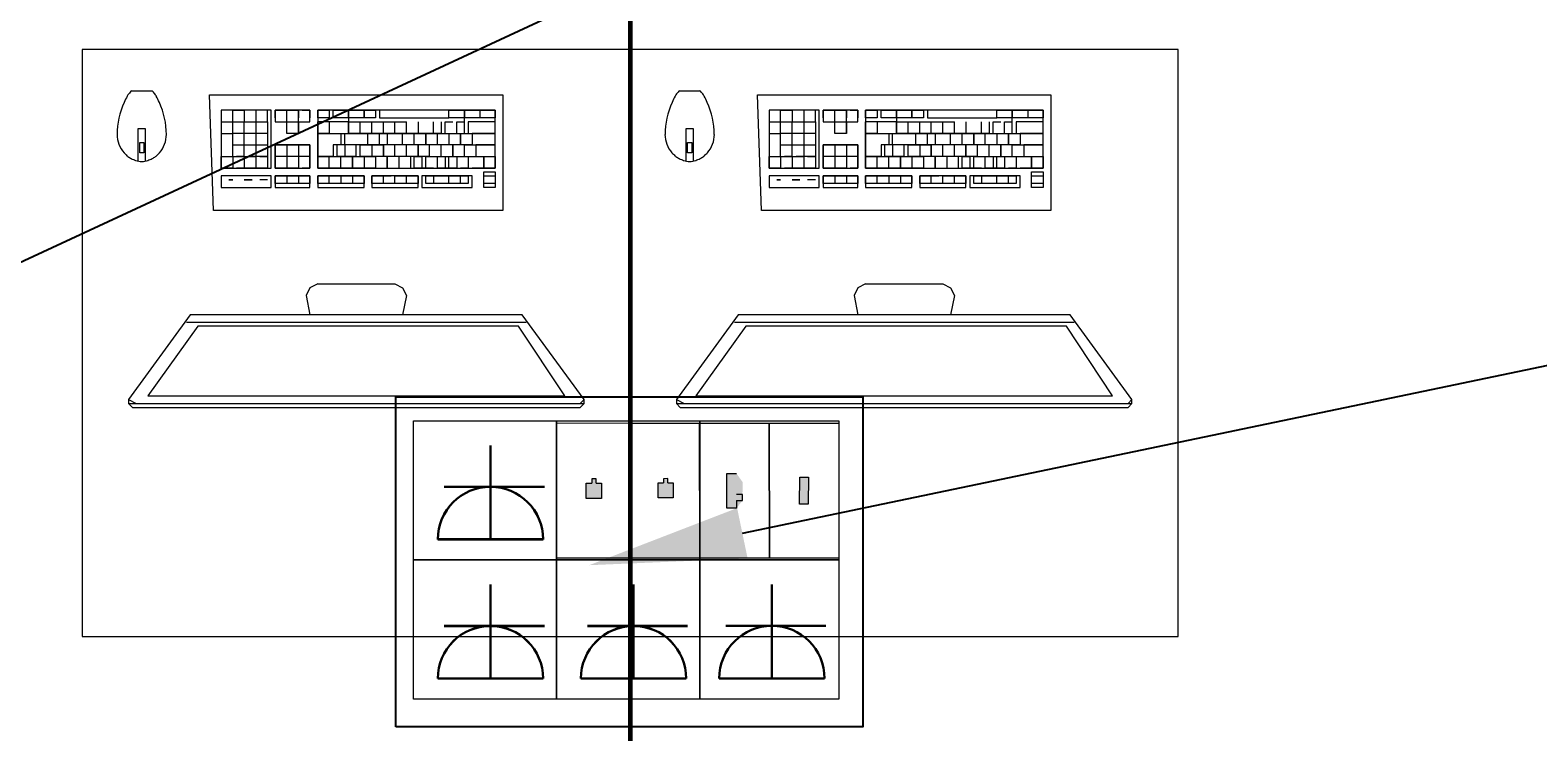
# Model space of a CAD drawing. Header units: millimetres. Extents: x -32 to 417638015, y -35 to 175284279.
# Drawn here: x 417441630 to 417443556, y 175257302 to 175258199 of the extents above; entities that cross this region are included whole.
import ezdxf
from ezdxf import colors
from ezdxf.entities.mleader import LeaderData, LeaderLine
from ezdxf.math import Vec2, Vec3

# ---------------------------------------------------------------- set-up
doc = ezdxf.new("R2010")
doc.units = ezdxf.units.MM
for name, color, linetype, lineweight in [('_ЭМ_В полу', 26, 'Кабель в трубе', 60), ('ТХ', 5, 'Continuous', 0), ('ТХ_Задание ЭОМ_СС', 6, 'Continuous', 0), ('Электро', 250, 'Continuous', 25), ('ЭОМ_Кабель для СУП', 150, 'Continuous', 9)]:
    doc.layers.add(name, color=color, linetype=linetype, lineweight=lineweight)
for name, color, linetype in [('_ЭМ_Надписи', 7, 'Continuous'), ('PDF _СС_розетки', 7, 'Continuous'), ('ВНУТРЯНКА', 1, 'Continuous')]:
    doc.layers.add(name, color=color, linetype=linetype)
doc.layers.add('PDF _ЭОМ _розетки', color=7, linetype='Continuous', true_color=0xeb0000)
doc.styles.add('ELine', font='txt.shx')
doc.styles.add('ЭОМ', font='isocpeur.ttf', dxfattribs={"width": 0.85, "height": 250})
doc.linetypes.add('TRAY', pattern='A,12.119257,["_",ELine,S=4.5,R=90,X=0,Y=-1.555839],0.750382,["_",ELine,S=4.5,R=0,X=0,Y=-0.805849],1.314849,["_",ELine,S=4.5,R=0,X=0,Y=-0.805849],2.250029,["_",ELine,S=4.5,R=90,X=0,Y=-1.555839],13.565483', length=30)
doc.linetypes.add('Кабель в трубе', pattern='A,8,[133,ltypeshp.shx,S=1,R=0,X=10,Y=1.3],-3,[130,ltypeshp.shx,S=1.5,R=-45,X=-1.5,Y=0],8', length=19)

# ---------------------------------------------------------------- blocks, each defined once
blk = doc.blocks.new('_ЭМ_ТХ2_4 Этаж')
at = {"layer": 'ТХ', "color": 8, "linetype": 'Continuous', "ltscale": 100}
for p, q in [((57507.5, 26426.8), (57518.2, 26426.8)), ((57518.2, 26426.8), (57533, 26426.8)), ((58207.5, 26426.8), (58218.2, 26426.8)), ((58218.2, 26426.8), (58233, 26426.8)), ((57745, 26180.2), (57735.2, 26175.3)), ((57745, 26180.2), (57735.2, 26175.3)), ((57745, 26180.2), (57794.3, 26180.2)), ((57745, 26180.2), (57794.3, 26180.2)), ((57794.3, 26180.2), (57843.7, 26180.2)), ((57794.3, 26180.2), (57843.7, 26180.2)), ((57843.7, 26180.2), (57853.5, 26175.3)), ((57843.7, 26180.2), (57853.5, 26175.3)), ((58445, 26180.2), (58435.2, 26175.3)), ((58445, 26180.2), (58435.2, 26175.3)), ((58445, 26180.2), (58494.3, 26180.2)), ((58445, 26180.2), (58494.3, 26180.2)), ((58494.3, 26180.2), (58543.7, 26180.2)), ((58494.3, 26180.2), (58543.7, 26180.2)), ((58543.7, 26180.2), (58553.5, 26175.3)), ((58543.7, 26180.2), (58553.5, 26175.3)), ((57735.2, 26175.3), (57730.2, 26165.5)), ((57735.2, 26175.3), (57730.2, 26165.5)), ((57730.2, 26165.5), (57735.2, 26140.8)), ((57853.5, 26175.3), (57858.4, 26165.5)), ((57853.5, 26175.3), (57858.4, 26165.5)), ((57858.4, 26165.5), (57853.5, 26140.8)), ((58435.2, 26175.3), (58430.2, 26165.5)), ((58435.2, 26175.3), (58430.2, 26165.5)), ((58430.2, 26165.5), (58435.2, 26140.8)), ((58553.5, 26175.3), (58558.4, 26165.5)), ((58553.5, 26175.3), (58558.4, 26165.5)), ((58558.4, 26165.5), (58553.5, 26140.8))]:
    blk.add_line(p, q, dxfattribs=at)
at = {"layer": 'ТХ', "color": 8}
for points in [[(57444.3, 25729.6), (58844.3, 25729.6), (58844.3, 26479.6), (57444.3, 26479.6)], [(57517.6, 26347.9), (57517.6, 26360.8), (57522.9, 26360.8), (57522.9, 26347.9)], [(58217.6, 26347.9), (58217.6, 26360.8), (58222.9, 26360.8), (58222.9, 26347.9)]]:
    blk.add_lwpolyline(points, close=True, dxfattribs=at)
at = {"layer": 'ТХ', "color": 8, "linetype": 'Continuous', "ltscale": 100}
for points in [[(57606.9, 26421.9), (57981.7, 26421.9)], [(57981.7, 26273.9), (57611.9, 26273.9), (57606.9, 26421.9)], [(57981.7, 26421.9), (57981.7, 26273.9)], [(58306.9, 26421.9), (58681.7, 26421.9)], [(58681.7, 26273.9), (58311.9, 26273.9), (58306.9, 26421.9)], [(58681.7, 26421.9), (58681.7, 26273.9)], [(57621.7, 26402.2), (57621.7, 26328.2)], [(57685.8, 26402.2), (57621.7, 26402.2)], [(57621.7, 26402.2), (57621.7, 26343)], [(57636.5, 26402.2), (57621.7, 26402.2)], [(57636.5, 26343), (57636.5, 26402.2)], [(57636.5, 26402.2), (57651.3, 26402.2)], [(57636.5, 26387.4), (57636.5, 26402.2)], [(57651.3, 26402.2), (57651.3, 26387.4)], [(57651.3, 26402.2), (57651.3, 26387.4)], [(57680.9, 26402.2), (57656.3, 26402.2)], [(57666.1, 26402.2), (57666.1, 26328.2)], [(57680.9, 26387.4), (57680.9, 26402.2)], [(57685.8, 26328.2), (57685.8, 26402.2)], [(57690.8, 26402.2), (57720.4, 26402.2)], [(57690.8, 26392.3), (57690.8, 26402.2)], [(57690.8, 26402.2), (57690.8, 26387.4)], [(57735.2, 26402.2), (57690.8, 26402.2)], [(57705.6, 26387.4), (57705.6, 26402.2)], [(57720.4, 26402.2), (57720.4, 26392.3)], [(57720.4, 26372.6), (57720.4, 26402.2)], [(57725.3, 26402.2), (57735.2, 26402.2)], [(57735.2, 26402.2), (57735.2, 26392.3)], [(57735.2, 26387.4), (57735.2, 26402.2)], [(57745, 26402.2), (57745, 26328.2)], [(57971.9, 26402.2), (57745, 26402.2)], [(57745, 26402.2), (57759.8, 26402.2)], [(57745, 26392.3), (57745, 26402.2)], [(57759.8, 26392.3), (57745, 26392.3)], [(57759.8, 26402.2), (57759.8, 26392.3)], [(57764.7, 26402.2), (57784.5, 26402.2)], [(57764.7, 26392.3), (57764.7, 26402.2)], [(57784.5, 26392.3), (57764.7, 26392.3)], [(57784.5, 26402.2), (57819, 26402.2)], [(57784.5, 26402.2), (57784.5, 26372.6)], [(57784.5, 26392.3), (57784.5, 26402.2)], [(57819, 26392.3), (57784.5, 26392.3)], [(57804.2, 26392.3), (57804.2, 26402.2)], [(57804.2, 26402.2), (57804.2, 26392.3)], [(57819, 26402.2), (57819, 26392.3)], [(57823.9, 26402.2), (57823.9, 26392.3)], [(57912.7, 26402.2), (57823.9, 26402.2)], [(57823.9, 26392.3), (57912.7, 26392.3)], [(57912.7, 26402.2), (57932.4, 26402.2)], [(57912.7, 26392.3), (57912.7, 26402.2)], [(57912.7, 26392.3), (57912.7, 26402.2)], [(57971.9, 26392.3), (57912.7, 26392.3)], [(57932.4, 26402.2), (57971.9, 26402.2)], [(57932.4, 26372.6), (57932.4, 26402.2)], [(57932.4, 26402.2), (57932.4, 26392.3)], [(57952.1, 26402.2), (57952.1, 26392.3)], [(57971.9, 26328.2), (57971.9, 26402.2)], [(57971.9, 26402.2), (57971.9, 26392.3)], [(58321.7, 26402.2), (58321.7, 26328.2)], [(58385.8, 26402.2), (58321.7, 26402.2)], [(58321.7, 26402.2), (58321.7, 26343)], [(58336.5, 26402.2), (58321.7, 26402.2)], [(58336.5, 26343), (58336.5, 26402.2)], [(58336.5, 26402.2), (58351.3, 26402.2)], [(58336.5, 26387.4), (58336.5, 26402.2)], [(58351.3, 26402.2), (58351.3, 26387.4)], [(58351.3, 26402.2), (58351.3, 26387.4)], [(58380.9, 26402.2), (58356.3, 26402.2)], [(58366.1, 26402.2), (58366.1, 26328.2)], [(58380.9, 26387.4), (58380.9, 26402.2)], [(58385.8, 26328.2), (58385.8, 26402.2)], [(58390.8, 26402.2), (58420.4, 26402.2)], [(58390.8, 26392.3), (58390.8, 26402.2)], [(58390.8, 26402.2), (58390.8, 26387.4)], [(58435.2, 26402.2), (58390.8, 26402.2)], [(58405.6, 26387.4), (58405.6, 26402.2)], [(58420.4, 26402.2), (58420.4, 26392.3)], [(58420.4, 26372.6), (58420.4, 26402.2)], [(58425.3, 26402.2), (58435.2, 26402.2)], [(58435.2, 26402.2), (58435.2, 26392.3)], [(58435.2, 26387.4), (58435.2, 26402.2)], [(58445, 26402.2), (58445, 26328.2)], [(58671.9, 26402.2), (58445, 26402.2)], [(58445, 26402.2), (58459.8, 26402.2)], [(58445, 26392.3), (58445, 26402.2)], [(58459.8, 26392.3), (58445, 26392.3)], [(58459.8, 26402.2), (58459.8, 26392.3)], [(58464.7, 26402.2), (58484.5, 26402.2)], [(58464.7, 26392.3), (58464.7, 26402.2)], [(58484.5, 26392.3), (58464.7, 26392.3)], [(58484.5, 26402.2), (58519, 26402.2)], [(58484.5, 26402.2), (58484.5, 26372.6)], [(58484.5, 26392.3), (58484.5, 26402.2)], [(58519, 26392.3), (58484.5, 26392.3)], [(58504.2, 26392.3), (58504.2, 26402.2)], [(58504.2, 26402.2), (58504.2, 26392.3)], [(58519, 26402.2), (58519, 26392.3)], [(58523.9, 26402.2), (58523.9, 26392.3)], [(58612.7, 26402.2), (58523.9, 26402.2)], [(58523.9, 26392.3), (58612.7, 26392.3)], [(58612.7, 26402.2), (58632.4, 26402.2)], [(58612.7, 26392.3), (58612.7, 26402.2)], [(58612.7, 26392.3), (58612.7, 26402.2)], [(58671.9, 26392.3), (58612.7, 26392.3)], [(58632.4, 26402.2), (58671.9, 26402.2)], [(58632.4, 26372.6), (58632.4, 26402.2)], [(58632.4, 26402.2), (58632.4, 26392.3)], [(58652.1, 26402.2), (58652.1, 26392.3)], [(58671.9, 26328.2), (58671.9, 26402.2)], [(58671.9, 26402.2), (58671.9, 26392.3)], [(57621.7, 26387.4), (57651.3, 26387.4)], [(57621.7, 26372.6), (57636.5, 26372.6)], [(57636.5, 26343), (57636.5, 26387.4)], [(57666.1, 26372.6), (57636.5, 26372.6)], [(57651.3, 26343), (57651.3, 26387.4)], [(57651.3, 26387.4), (57680.9, 26387.4)], [(57656.3, 26387.4), (57680.9, 26387.4)], [(57680.9, 26372.6), (57666.1, 26372.6)], [(57680.9, 26387.4), (57680.9, 26343)], [(57690.8, 26387.4), (57705.6, 26387.4)], [(57690.8, 26387.4), (57735.2, 26387.4)], [(57705.6, 26372.6), (57705.6, 26387.4)], [(57720.4, 26372.6), (57705.6, 26372.6), (57705.6, 26387.4)], [(57720.4, 26372.6), (57705.6, 26372.6)], [(57720.4, 26387.4), (57720.4, 26372.6)], [(57745, 26372.6), (57745, 26387.4)], [(57784.5, 26387.4), (57745, 26387.4)], [(57745, 26372.6), (57774.6, 26372.6)], [(57759.8, 26372.6), (57745, 26372.6)], [(57745, 26343), (57745, 26372.6)], [(57759.8, 26372.6), (57784.5, 26372.6), (57784.5, 26387.4)], [(57759.8, 26387.4), (57759.8, 26372.6)], [(57759.8, 26387.4), (57759.8, 26372.6)], [(57774.6, 26372.6), (57774.6, 26357.8), (57764.7, 26357.8), (57764.7, 26343)], [(57779.5, 26357.8), (57779.5, 26372.6)], [(57779.5, 26372.6), (57789.4, 26372.6)], [(57784.5, 26387.4), (57814.1, 26387.4)], [(57902.8, 26372.6), (57784.5, 26372.6)], [(57789.4, 26372.6), (57897.9, 26372.6)], [(57799.3, 26372.6), (57799.3, 26387.4)], [(57809.1, 26357.8), (57809.1, 26372.6)], [(57814.1, 26372.6), (57814.1, 26387.4)], [(57814.1, 26387.4), (57858.4, 26387.4)], [(57828.9, 26372.6), (57814.1, 26372.6)], [(57823.9, 26357.8), (57823.9, 26372.6)], [(57828.9, 26372.6), (57828.9, 26387.4)], [(57833.8, 26372.6), (57833.8, 26357.8)], [(57843.7, 26372.6), (57843.7, 26387.4)], [(57853.5, 26357.8), (57853.5, 26372.6)], [(57858.4, 26372.6), (57858.4, 26387.4)], [(57868.3, 26357.8), (57868.3, 26372.6)], [(57873.2, 26387.4), (57873.2, 26372.6)], [(57893, 26372.6), (57893, 26387.4)], [(57897.9, 26372.6), (57912.7, 26372.6)], [(57897.9, 26357.8), (57897.9, 26372.6)], [(57902.8, 26387.4), (57902.8, 26372.6)], [(57907.8, 26387.4), (57917.6, 26387.4)], [(57907.8, 26372.6), (57907.8, 26387.4)], [(57907.8, 26372.6), (57942.3, 26372.6)], [(57912.7, 26372.6), (57912.7, 26357.8)], [(57922.6, 26387.4), (57932.4, 26387.4)], [(57922.6, 26372.6), (57922.6, 26387.4)], [(57927.5, 26372.6), (57927.5, 26357.8)], [(57927.5, 26357.8), (57927.5, 26372.6)], [(57937.4, 26387.4), (57937.4, 26372.6)], [(57971.9, 26387.4), (57937.4, 26387.4)], [(57937.4, 26372.6), (57971.9, 26372.6)], [(57971.9, 26372.6), (57942.3, 26372.6)], [(57942.3, 26372.6), (57942.3, 26357.8)], [(57942.3, 26372.6), (57942.3, 26357.8)], [(57947.2, 26343), (57971.9, 26343), (57971.9, 26357.8), (57971.9, 26372.6)], [(57971.9, 26372.6), (57971.9, 26387.4)], [(58321.7, 26387.4), (58351.3, 26387.4)], [(58321.7, 26372.6), (58336.5, 26372.6)], [(58336.5, 26343), (58336.5, 26387.4)], [(58366.1, 26372.6), (58336.5, 26372.6)], [(58351.3, 26343), (58351.3, 26387.4)], [(58351.3, 26387.4), (58380.9, 26387.4)], [(58356.3, 26387.4), (58380.9, 26387.4)], [(58380.9, 26372.6), (58366.1, 26372.6)], [(58380.9, 26387.4), (58380.9, 26343)], [(58390.8, 26387.4), (58405.6, 26387.4)], [(58390.8, 26387.4), (58435.2, 26387.4)], [(58405.6, 26372.6), (58405.6, 26387.4)], [(58420.4, 26372.6), (58405.6, 26372.6), (58405.6, 26387.4)], [(58420.4, 26372.6), (58405.6, 26372.6)], [(58420.4, 26387.4), (58420.4, 26372.6)], [(58445, 26372.6), (58445, 26387.4)], [(58484.5, 26387.4), (58445, 26387.4)], [(58445, 26372.6), (58474.6, 26372.6)], [(58459.8, 26372.6), (58445, 26372.6)], [(58445, 26343), (58445, 26372.6)], [(58459.8, 26372.6), (58484.5, 26372.6), (58484.5, 26387.4)], [(58459.8, 26387.4), (58459.8, 26372.6)], [(58459.8, 26387.4), (58459.8, 26372.6)], [(58474.6, 26372.6), (58474.6, 26357.8), (58464.7, 26357.8), (58464.7, 26343)], [(58479.5, 26357.8), (58479.5, 26372.6)], [(58479.5, 26372.6), (58489.4, 26372.6)], [(58484.5, 26387.4), (58514.1, 26387.4)], [(58602.8, 26372.6), (58484.5, 26372.6)], [(58489.4, 26372.6), (58597.9, 26372.6)], [(58499.3, 26372.6), (58499.3, 26387.4)], [(58509.1, 26357.8), (58509.1, 26372.6)], [(58514.1, 26372.6), (58514.1, 26387.4)], [(58514.1, 26387.4), (58558.4, 26387.4)], [(58528.9, 26372.6), (58514.1, 26372.6)], [(58523.9, 26357.8), (58523.9, 26372.6)], [(58528.9, 26372.6), (58528.9, 26387.4)], [(58533.8, 26372.6), (58533.8, 26357.8)], [(58543.7, 26372.6), (58543.7, 26387.4)], [(58553.5, 26357.8), (58553.5, 26372.6)], [(58558.4, 26372.6), (58558.4, 26387.4)], [(58568.3, 26357.8), (58568.3, 26372.6)], [(58573.2, 26387.4), (58573.2, 26372.6)], [(58593, 26372.6), (58593, 26387.4)], [(58597.9, 26372.6), (58612.7, 26372.6)], [(58597.9, 26357.8), (58597.9, 26372.6)], [(58602.8, 26387.4), (58602.8, 26372.6)], [(58607.8, 26387.4), (58617.6, 26387.4)], [(58607.8, 26372.6), (58607.8, 26387.4)], [(58607.8, 26372.6), (58642.3, 26372.6)], [(58612.7, 26372.6), (58612.7, 26357.8)], [(58622.6, 26387.4), (58632.4, 26387.4)], [(58622.6, 26372.6), (58622.6, 26387.4)], [(58627.5, 26372.6), (58627.5, 26357.8)], [(58627.5, 26357.8), (58627.5, 26372.6)], [(58637.4, 26387.4), (58637.4, 26372.6)], [(58671.9, 26387.4), (58637.4, 26387.4)], [(58637.4, 26372.6), (58671.9, 26372.6)], [(58671.9, 26372.6), (58642.3, 26372.6)], [(58642.3, 26372.6), (58642.3, 26357.8)], [(58642.3, 26372.6), (58642.3, 26357.8)], [(58647.2, 26343), (58671.9, 26343), (58671.9, 26357.8), (58671.9, 26372.6)], [(58671.9, 26372.6), (58671.9, 26387.4)], [(57636.5, 26357.8), (57651.3, 26357.8)], [(57651.3, 26357.8), (57680.9, 26357.8)], [(57690.8, 26343), (57690.8, 26357.8)], [(57690.8, 26357.8), (57690.8, 26328.2)], [(57690.8, 26357.8), (57735.2, 26357.8)], [(57735.2, 26357.8), (57690.8, 26357.8)], [(57705.6, 26357.8), (57705.6, 26343)], [(57720.4, 26357.8), (57720.4, 26328.2)], [(57735.2, 26328.2), (57735.2, 26357.8)], [(57735.2, 26357.8), (57735.2, 26343)], [(57804.2, 26357.8), (57769.7, 26357.8)], [(57769.7, 26343), (57769.7, 26357.8)], [(57779.5, 26357.8), (57779.5, 26343)], [(57794.3, 26343), (57794.3, 26357.8)], [(57799.3, 26343), (57799.3, 26357.8)], [(57799.3, 26357.8), (57828.9, 26357.8)], [(57823.9, 26357.8), (57804.2, 26357.8)], [(57814.1, 26357.8), (57814.1, 26343)], [(57927.5, 26357.8), (57823.9, 26357.8)], [(57828.9, 26343), (57828.9, 26357.8)], [(57828.9, 26357.8), (57828.9, 26343)], [(57843.7, 26343), (57843.7, 26357.8)], [(57858.4, 26343), (57858.4, 26357.8)], [(57873.2, 26357.8), (57873.2, 26343)], [(57873.2, 26343), (57873.2, 26357.8)], [(57888, 26343), (57888, 26357.8)], [(57902.8, 26343), (57902.8, 26357.8)], [(57942.3, 26357.8), (57917.6, 26357.8)], [(57917.6, 26343), (57917.6, 26357.8)], [(57917.6, 26357.8), (57917.6, 26343)], [(57932.4, 26357.8), (57947.2, 26357.8)], [(57932.4, 26343), (57932.4, 26357.8)], [(57942.3, 26357.8), (57971.9, 26357.8)], [(57947.2, 26357.8), (57947.2, 26343)], [(57947.2, 26357.8), (57947.2, 26343)], [(57971.9, 26357.8), (57947.2, 26357.8)], [(58336.5, 26357.8), (58351.3, 26357.8)], [(58351.3, 26357.8), (58380.9, 26357.8)], [(58390.8, 26343), (58390.8, 26357.8)], [(58390.8, 26357.8), (58390.8, 26328.2)], [(58390.8, 26357.8), (58435.2, 26357.8)], [(58435.2, 26357.8), (58390.8, 26357.8)], [(58405.6, 26357.8), (58405.6, 26343)], [(58420.4, 26357.8), (58420.4, 26328.2)], [(58435.2, 26328.2), (58435.2, 26357.8)], [(58435.2, 26357.8), (58435.2, 26343)], [(58504.2, 26357.8), (58469.7, 26357.8)], [(58469.7, 26343), (58469.7, 26357.8)], [(58479.5, 26357.8), (58479.5, 26343)], [(58494.3, 26343), (58494.3, 26357.8)], [(58499.3, 26343), (58499.3, 26357.8)], [(58499.3, 26357.8), (58528.9, 26357.8)], [(58523.9, 26357.8), (58504.2, 26357.8)], [(58514.1, 26357.8), (58514.1, 26343)], [(58627.5, 26357.8), (58523.9, 26357.8)], [(58528.9, 26343), (58528.9, 26357.8)], [(58528.9, 26357.8), (58528.9, 26343)], [(58543.7, 26343), (58543.7, 26357.8)], [(58558.4, 26343), (58558.4, 26357.8)], [(58573.2, 26357.8), (58573.2, 26343)], [(58573.2, 26343), (58573.2, 26357.8)], [(58588, 26343), (58588, 26357.8)], [(58602.8, 26343), (58602.8, 26357.8)], [(58642.3, 26357.8), (58617.6, 26357.8)], [(58617.6, 26343), (58617.6, 26357.8)], [(58617.6, 26357.8), (58617.6, 26343)], [(58632.4, 26357.8), (58647.2, 26357.8)], [(58632.4, 26343), (58632.4, 26357.8)], [(58642.3, 26357.8), (58671.9, 26357.8)], [(58647.2, 26357.8), (58647.2, 26343)], [(58647.2, 26357.8), (58647.2, 26343)], [(58671.9, 26357.8), (58647.2, 26357.8)], [(57621.7, 26343), (57666.1, 26343)], [(57621.7, 26328.2), (57621.7, 26343)], [(57621.7, 26343), (57636.5, 26343)], [(57636.5, 26343), (57636.5, 26328.2)], [(57651.3, 26343), (57641.5, 26343)], [(57651.3, 26343), (57651.3, 26328.2)], [(57680.9, 26343), (57656.3, 26343)], [(57671, 26343), (57680.9, 26343)], [(57680.9, 26343), (57680.9, 26328.2)], [(57690.8, 26328.2), (57690.8, 26343)], [(57735.2, 26343), (57690.8, 26343)], [(57705.6, 26343), (57705.6, 26328.2)], [(57735.2, 26343), (57735.2, 26328.2)], [(57745, 26343), (57759.8, 26343)], [(57745, 26328.2), (57745, 26343)], [(57764.7, 26343), (57745, 26343)], [(57759.8, 26328.2), (57759.8, 26343)], [(57759.8, 26343), (57774.6, 26343)], [(57794.3, 26343), (57769.7, 26343)], [(57774.6, 26343), (57819, 26343)], [(57774.6, 26328.2), (57774.6, 26343)], [(57828.9, 26343), (57799.3, 26343)], [(57804.2, 26343), (57804.2, 26328.2)], [(57888, 26343), (57819, 26343)], [(57819, 26343), (57819, 26328.2)], [(57843.7, 26343), (57828.9, 26343)], [(57848.6, 26343), (57848.6, 26328.2)], [(57863.4, 26343), (57863.4, 26328.2)], [(57868.3, 26343), (57878.2, 26343)], [(57868.3, 26328.2), (57868.3, 26343)], [(57878.2, 26343), (57878.2, 26328.2)], [(57883.1, 26343), (57893, 26343)], [(57883.1, 26328.2), (57883.1, 26343)], [(57888, 26343), (57971.9, 26343)], [(57897.9, 26328.2), (57897.9, 26343)], [(57907.8, 26343), (57907.8, 26328.2)], [(57912.7, 26328.2), (57912.7, 26343)], [(57922.6, 26343), (57922.6, 26328.2)], [(57937.4, 26343), (57937.4, 26328.2)], [(57957.1, 26343), (57957.1, 26328.2)], [(57957.1, 26328.2), (57957.1, 26343)], [(57971.9, 26343), (57971.9, 26328.2)], [(58321.7, 26343), (58366.1, 26343)], [(58321.7, 26328.2), (58321.7, 26343)], [(58321.7, 26343), (58336.5, 26343)], [(58336.5, 26343), (58336.5, 26328.2)], [(58351.3, 26343), (58341.5, 26343)], [(58351.3, 26343), (58351.3, 26328.2)], [(58380.9, 26343), (58356.3, 26343)], [(58371, 26343), (58380.9, 26343)], [(58380.9, 26343), (58380.9, 26328.2)], [(58390.8, 26328.2), (58390.8, 26343)], [(58435.2, 26343), (58390.8, 26343)], [(58405.6, 26343), (58405.6, 26328.2)], [(58435.2, 26343), (58435.2, 26328.2)], [(58445, 26343), (58459.8, 26343)], [(58445, 26328.2), (58445, 26343)], [(58464.7, 26343), (58445, 26343)], [(58459.8, 26328.2), (58459.8, 26343)], [(58459.8, 26343), (58474.6, 26343)], [(58494.3, 26343), (58469.7, 26343)], [(58474.6, 26343), (58519, 26343)], [(58474.6, 26328.2), (58474.6, 26343)], [(58528.9, 26343), (58499.3, 26343)], [(58504.2, 26343), (58504.2, 26328.2)], [(58588, 26343), (58519, 26343)], [(58519, 26343), (58519, 26328.2)], [(58543.7, 26343), (58528.9, 26343)], [(58548.6, 26343), (58548.6, 26328.2)], [(58563.4, 26343), (58563.4, 26328.2)], [(58568.3, 26343), (58578.2, 26343)], [(58568.3, 26328.2), (58568.3, 26343)], [(58578.2, 26343), (58578.2, 26328.2)], [(58583.1, 26343), (58593, 26343)], [(58583.1, 26328.2), (58583.1, 26343)], [(58588, 26343), (58671.9, 26343)], [(58597.9, 26328.2), (58597.9, 26343)], [(58607.8, 26343), (58607.8, 26328.2)], [(58612.7, 26328.2), (58612.7, 26343)], [(58622.6, 26343), (58622.6, 26328.2)], [(58637.4, 26343), (58637.4, 26328.2)], [(58657.1, 26343), (58657.1, 26328.2)], [(58657.1, 26328.2), (58657.1, 26343)], [(58671.9, 26343), (58671.9, 26328.2)], [(57636.5, 26328.2), (57621.7, 26328.2)], [(57621.7, 26328.2), (57685.8, 26328.2)], [(57621.7, 26318.3), (57621.7, 26303.5)], [(57685.8, 26318.3), (57621.7, 26318.3)], [(57631.6, 26313.4), (57636.5, 26313.4)], [(57636.5, 26313.4), (57631.6, 26313.4)], [(57680.9, 26328.2), (57641.5, 26328.2)], [(57651.3, 26313.4), (57661.2, 26313.4)], [(57661.2, 26313.4), (57651.3, 26313.4)], [(57680.9, 26313.4), (57671, 26313.4)], [(57680.9, 26313.4), (57671, 26313.4)], [(57685.8, 26303.5), (57685.8, 26318.3)], [(57705.6, 26328.2), (57690.8, 26328.2)], [(57690.8, 26328.2), (57735.2, 26328.2)], [(57690.8, 26318.3), (57735.2, 26318.3)], [(57735.2, 26318.3), (57690.8, 26318.3)], [(57690.8, 26308.5), (57690.8, 26318.3)], [(57690.8, 26318.3), (57690.8, 26303.5)], [(57720.4, 26328.2), (57705.6, 26328.2)], [(57705.6, 26318.3), (57705.6, 26308.5)], [(57720.4, 26318.3), (57720.4, 26308.5)], [(57735.2, 26328.2), (57725.3, 26328.2)], [(57735.2, 26318.3), (57735.2, 26308.5)], [(57735.2, 26303.5), (57735.2, 26318.3)], [(57745, 26328.2), (57971.9, 26328.2)], [(57774.6, 26328.2), (57745, 26328.2)], [(57774.6, 26318.3), (57774.6, 26308.5), (57745, 26308.5)], [(57745, 26318.3), (57774.6, 26318.3)], [(57745, 26308.5), (57745, 26318.3), (57745, 26303.5)], [(57804.2, 26318.3), (57745, 26318.3)], [(57759.8, 26308.5), (57759.8, 26318.3)], [(57789.4, 26328.2), (57774.6, 26328.2)], [(57774.6, 26318.3), (57789.4, 26318.3)], [(57804.2, 26328.2), (57789.4, 26328.2)], [(57789.4, 26318.3), (57804.2, 26318.3)], [(57789.4, 26318.3), (57789.4, 26308.5)], [(57819, 26328.2), (57804.2, 26328.2)], [(57804.2, 26318.3), (57804.2, 26308.5)], [(57804.2, 26303.5), (57804.2, 26318.3)], [(57814.1, 26318.3), (57838.7, 26318.3)], [(57814.1, 26308.5), (57814.1, 26318.3)], [(57814.1, 26318.3), (57814.1, 26303.5)], [(57873.2, 26318.3), (57814.1, 26318.3)], [(57828.9, 26308.5), (57828.9, 26318.3)], [(57843.7, 26308.5), (57843.7, 26318.3), (57873.2, 26318.3)], [(57858.4, 26308.5), (57858.4, 26318.3)], [(57893, 26328.2), (57868.3, 26328.2)], [(57873.2, 26318.3), (57873.2, 26308.5)], [(57873.2, 26303.5), (57873.2, 26318.3)], [(57942.3, 26318.3), (57878.2, 26318.3)], [(57878.2, 26318.3), (57878.2, 26303.5)], [(57883.1, 26308.5), (57883.1, 26318.3)], [(57883.1, 26318.3), (57937.4, 26318.3)], [(57893, 26318.3), (57893, 26308.5)], [(57922.6, 26328.2), (57897.9, 26328.2)], [(57912.7, 26308.5), (57912.7, 26318.3)], [(57937.4, 26328.2), (57927.5, 26328.2)], [(57927.5, 26308.5), (57927.5, 26318.3)], [(57937.4, 26318.3), (57937.4, 26308.5)], [(57971.9, 26328.2), (57942.3, 26328.2)], [(57942.3, 26303.5), (57942.3, 26318.3)], [(57957.1, 26323.3), (57971.9, 26323.3)], [(57957.1, 26303.5), (57957.1, 26323.3)], [(57957.1, 26318.3), (57971.9, 26318.3)], [(57957.1, 26308.5), (57957.1, 26318.3)], [(57971.9, 26323.3), (57971.9, 26303.5)], [(57971.9, 26318.3), (57971.9, 26308.5)], [(58336.5, 26328.2), (58321.7, 26328.2)], [(58321.7, 26328.2), (58385.8, 26328.2)], [(58321.7, 26318.3), (58321.7, 26303.5)], [(58385.8, 26318.3), (58321.7, 26318.3)], [(58331.6, 26313.4), (58336.5, 26313.4)], [(58336.5, 26313.4), (58331.6, 26313.4)], [(58380.9, 26328.2), (58341.5, 26328.2)], [(58351.3, 26313.4), (58361.2, 26313.4)], [(58361.2, 26313.4), (58351.3, 26313.4)], [(58380.9, 26313.4), (58371, 26313.4)], [(58380.9, 26313.4), (58371, 26313.4)], [(58385.8, 26303.5), (58385.8, 26318.3)], [(58405.6, 26328.2), (58390.8, 26328.2)], [(58390.8, 26328.2), (58435.2, 26328.2)], [(58390.8, 26318.3), (58435.2, 26318.3)], [(58435.2, 26318.3), (58390.8, 26318.3)], [(58390.8, 26308.5), (58390.8, 26318.3)], [(58390.8, 26318.3), (58390.8, 26303.5)], [(58420.4, 26328.2), (58405.6, 26328.2)], [(58405.6, 26318.3), (58405.6, 26308.5)], [(58420.4, 26318.3), (58420.4, 26308.5)], [(58435.2, 26328.2), (58425.3, 26328.2)], [(58435.2, 26318.3), (58435.2, 26308.5)], [(58435.2, 26303.5), (58435.2, 26318.3)], [(58445, 26328.2), (58671.9, 26328.2)], [(58474.6, 26328.2), (58445, 26328.2)], [(58474.6, 26318.3), (58474.6, 26308.5), (58445, 26308.5)], [(58445, 26318.3), (58474.6, 26318.3)], [(58445, 26308.5), (58445, 26318.3), (58445, 26303.5)], [(58504.2, 26318.3), (58445, 26318.3)], [(58459.8, 26308.5), (58459.8, 26318.3)], [(58489.4, 26328.2), (58474.6, 26328.2)], [(58474.6, 26318.3), (58489.4, 26318.3)], [(58504.2, 26328.2), (58489.4, 26328.2)], [(58489.4, 26318.3), (58504.2, 26318.3)], [(58489.4, 26318.3), (58489.4, 26308.5)], [(58519, 26328.2), (58504.2, 26328.2)], [(58504.2, 26318.3), (58504.2, 26308.5)], [(58504.2, 26303.5), (58504.2, 26318.3)], [(58514.1, 26318.3), (58538.7, 26318.3)], [(58514.1, 26308.5), (58514.1, 26318.3)], [(58514.1, 26318.3), (58514.1, 26303.5)], [(58573.2, 26318.3), (58514.1, 26318.3)], [(58528.9, 26308.5), (58528.9, 26318.3)], [(58543.7, 26308.5), (58543.7, 26318.3), (58573.2, 26318.3)], [(58558.4, 26308.5), (58558.4, 26318.3)], [(58593, 26328.2), (58568.3, 26328.2)], [(58573.2, 26318.3), (58573.2, 26308.5)], [(58573.2, 26303.5), (58573.2, 26318.3)], [(58642.3, 26318.3), (58578.2, 26318.3)], [(58578.2, 26318.3), (58578.2, 26303.5)], [(58583.1, 26308.5), (58583.1, 26318.3)], [(58583.1, 26318.3), (58637.4, 26318.3)], [(58593, 26318.3), (58593, 26308.5)], [(58622.6, 26328.2), (58597.9, 26328.2)], [(58612.7, 26308.5), (58612.7, 26318.3)], [(58637.4, 26328.2), (58627.5, 26328.2)], [(58627.5, 26308.5), (58627.5, 26318.3)], [(58637.4, 26318.3), (58637.4, 26308.5)], [(58671.9, 26328.2), (58642.3, 26328.2)], [(58642.3, 26303.5), (58642.3, 26318.3)], [(58657.1, 26323.3), (58671.9, 26323.3)], [(58657.1, 26303.5), (58657.1, 26323.3)], [(58657.1, 26318.3), (58671.9, 26318.3)], [(58657.1, 26308.5), (58657.1, 26318.3)], [(58671.9, 26323.3), (58671.9, 26303.5)], [(58671.9, 26318.3), (58671.9, 26308.5)], [(57621.7, 26303.5), (57685.8, 26303.5)], [(57735.2, 26308.5), (57690.8, 26308.5)], [(57690.8, 26303.5), (57735.2, 26303.5)], [(57745, 26303.5), (57804.2, 26303.5)], [(57804.2, 26308.5), (57774.6, 26308.5)], [(57843.7, 26308.5), (57814.1, 26308.5)], [(57814.1, 26303.5), (57873.2, 26303.5)], [(57873.2, 26308.5), (57843.7, 26308.5)], [(57878.2, 26303.5), (57942.3, 26303.5)], [(57937.4, 26308.5), (57883.1, 26308.5)], [(57971.9, 26308.5), (57957.1, 26308.5)], [(57971.9, 26303.5), (57957.1, 26303.5)], [(58321.7, 26303.5), (58385.8, 26303.5)], [(58435.2, 26308.5), (58390.8, 26308.5)], [(58390.8, 26303.5), (58435.2, 26303.5)], [(58445, 26303.5), (58504.2, 26303.5)], [(58504.2, 26308.5), (58474.6, 26308.5)], [(58543.7, 26308.5), (58514.1, 26308.5)], [(58514.1, 26303.5), (58573.2, 26303.5)], [(58573.2, 26308.5), (58543.7, 26308.5)], [(58578.2, 26303.5), (58642.3, 26303.5)], [(58637.4, 26308.5), (58583.1, 26308.5)], [(58671.9, 26308.5), (58657.1, 26308.5)], [(58671.9, 26303.5), (58657.1, 26303.5)], [(58011.3, 26130.9), (57794.3, 26130.9), (57577.4, 26130.9)], [(58711.3, 26130.9), (58494.3, 26130.9), (58277.4, 26130.9)], [(57503.4, 26032.3), (57513.2, 26027.4), (57794.3, 26027.4), (58080.4, 26027.4), (58085.3, 26032.3)], [(57503.4, 26027.4), (57513.2, 26027.4), (57794.3, 26027.4), (58075.4, 26027.4), (58085.3, 26027.4)], [(58203.4, 26032.3), (58213.2, 26027.4), (58494.3, 26027.4), (58780.4, 26027.4), (58785.3, 26032.3)], [(58203.4, 26027.4), (58213.2, 26027.4), (58494.3, 26027.4), (58775.4, 26027.4), (58785.3, 26027.4)]]:
    blk.add_lwpolyline(points, dxfattribs=at)
at = {"layer": 'ТХ', "color": 8}
for points in [[(57525.2, 26337.3), (57525.2, 26378.5), (57515.3, 26378.5), (57515.3, 26337.3)], [(58225.2, 26337.3), (58225.2, 26378.5), (58215.3, 26378.5), (58215.3, 26337.3)]]:
    blk.add_lwpolyline(points, dxfattribs=at)
at = {"layer": 'ТХ', "color": 8, "linetype": 'Continuous', "ltscale": 100}
for points in [[(57883.1, 26372.6), (57883.1, 26357.8)], [(58583.1, 26372.6), (58583.1, 26357.8)], [(57789.4, 26343), (57789.4, 26328.2)], [(57833.8, 26343), (57833.8, 26328.2)], [(58489.4, 26343), (58489.4, 26328.2)], [(58533.8, 26343), (58533.8, 26328.2)], [(57996.5, 26140.8), (57794.3, 26140.8), (57597.1, 26140.8), (57587.2, 26140.8), (57582.3, 26140.8), (57503.4, 26032.3), (57503.4, 26027.4), (57508.3, 26022.4), (57794.3, 26022.4), (58080.4, 26022.4), (58085.3, 26027.4), (58085.3, 26032.3), (58006.4, 26140.8)], [(58696.5, 26140.8), (58494.3, 26140.8), (58297.1, 26140.8), (58287.2, 26140.8), (58282.3, 26140.8), (58203.4, 26032.3), (58203.4, 26027.4), (58208.3, 26022.4), (58494.3, 26022.4), (58780.4, 26022.4), (58785.3, 26027.4), (58785.3, 26032.3), (58706.4, 26140.8)], [(57794.3, 26037.2), (58060.6, 26037.2), (58001.5, 26126), (57794.3, 26126), (57592.1, 26126), (57528, 26037.2)], [(58494.3, 26037.2), (58760.6, 26037.2), (58701.5, 26126), (58494.3, 26126), (58292.1, 26126), (58228, 26037.2)]]:
    blk.add_lwpolyline(points, close=True, dxfattribs=at)
for centre, radius, start, end in [((57586.4, 26371.2), 97.6, 155.2785, 180), ((57757.2, 26292.5), 285.7, 153.4349, 155.2785), ((57511.9, 26415.2), 11.5, 144.2175, 153.4349), ((57532.2, 26400.6), 36.4, 135, 144.2175), ((57507.5, 26425.2), 1.61, 90, 135), ((57533, 26425.2), 1.61, 45, 90), ((57508.3, 26400.6), 36.4, 35.7825, 45), ((57528.6, 26415.2), 11.5, 26.5651, 35.7825), ((57283.3, 26292.5), 285.7, 24.7215, 26.5651), ((57454.1, 26371.2), 97.6, 0, 24.7215), ((58286.4, 26371.2), 97.6, 155.2785, 180), ((58457.2, 26292.5), 285.7, 153.4349, 155.2785), ((58211.9, 26415.2), 11.5, 144.2175, 153.4349), ((58232.2, 26400.6), 36.4, 135, 144.2175), ((58207.5, 26425.2), 1.61, 90, 135), ((58233, 26425.2), 1.61, 45, 90), ((58208.3, 26400.6), 36.4, 35.7825, 45), ((58228.6, 26415.2), 11.5, 26.5651, 35.7825), ((57983.3, 26292.5), 285.7, 24.7215, 26.5651), ((58154.1, 26371.2), 97.6, 0, 24.7215), ((57523.5, 26371.2), 34.8, 180, 222.0469), ((57517, 26371.2), 34.8, 317.9531, 0), ((58223.5, 26371.2), 34.8, 180, 222.0469), ((58217, 26371.2), 34.8, 317.9531, 0), ((57573.8, 26416.6), 102.6, 222.0469, 225), ((57508.8, 26351.5), 10.5, 225, 234.2175), ((57520.6, 26367.9), 30.7, 234.2175, 243.4349), ((57527.9, 26382.6), 47.1, 243.4349, 250.8758), ((57520.3, 26360.5), 23.8, 250.8758, 270), ((57520.3, 26360.5), 23.8, 270, 289.1242), ((57512.6, 26382.6), 47.1, 289.1242, 296.5651), ((57519.9, 26367.9), 30.7, 296.5651, 305.7825), ((57531.7, 26351.5), 10.5, 305.7825, 315), ((57466.7, 26416.6), 102.6, 315, 317.9531), ((58273.8, 26416.6), 102.6, 222.0469, 225), ((58208.8, 26351.5), 10.5, 225, 234.2175), ((58220.6, 26367.9), 30.7, 234.2175, 243.4349), ((58227.9, 26382.6), 47.1, 243.4349, 250.8758), ((58220.3, 26360.5), 23.8, 250.8758, 270), ((58220.3, 26360.5), 23.8, 270, 289.1242), ((58212.6, 26382.6), 47.1, 289.1242, 296.5651), ((58219.9, 26367.9), 30.7, 296.5651, 305.7825), ((58231.7, 26351.5), 10.5, 305.7825, 315), ((58166.7, 26416.6), 102.6, 315, 317.9531)]:
    blk.add_arc(centre, radius, start, end, dxfattribs=at)
blk = doc.blocks.new('розетк для люка')
at = {"layer": 'ВНУТРЯНКА', "color": 5, "lineweight": 30, "ltscale": 100, "transparency": 33554687}
blk.add_line((-67.1, -58.8), (-67.1, 69), dxfattribs=at)
at = {"layer": 'Электро', "color": 5, "lineweight": 30, "transparency": 33554687}
for p, q in [((0, 67.3), (0, -67.3)), ((0, 0), (-120.1, 0))]:
    blk.add_line(p, q, dxfattribs=at)
blk.add_ellipse((0.1, 0), major_axis=(47.6, 47.6), ratio=1, start_param=0.787621, end_param=3.924768, dxfattribs=at)
blk = doc.blocks.new('Люк на 6 мест')
h = blk.add_hatch(color=256)
h.dxf.hatch_style = 1
h.paths.add_polyline_path([(-284.6, 515.7), (-284.6, 526.8), (-319.2, 527), (-319.2, 515.9)])
h = blk.add_hatch(color=256)
h.dxf.hatch_style = 1
h.paths.add_polyline_path([(-323.7, 435.1), (-323.7, 435.1), (-313, 442.8), (-289.1, 442.7), (-279.4, 435), (-279.4, 435), (-279.3, 422.8), (-323.6, 422.8)])
h = blk.add_hatch(color=256)
h.dxf.hatch_style = 1
h.paths.add_polyline_path([(-311.7, 334.8), (-311.7, 341.7), (-317.2, 341.7), (-317.3, 347.2), (-311.8, 347.2), (-311.8, 354.1), (-292.5, 354.1), (-292.5, 334.9)])
h = blk.add_hatch(color=256)
h.dxf.hatch_style = 1
h.paths.add_polyline_path([(-311.3, 243.2), (-311.3, 250.1), (-316.8, 250.1), (-316.8, 255.6), (-311.3, 255.6), (-311.3, 262.4), (-292, 262.5), (-292, 243.2)])
for p, q in [((-323.6, 422.8), (-323.7, 435.1)), ((-323.7, 435.1), (-323.7, 435.1)), ((-289.1, 442.7), (-296.8, 442.7)), ((-296.8, 442.7), (-296.8, 435)), ((-289.1, 435), (-289.1, 442.7)), ((-289.1, 435), (-279.4, 435)), ((-279.4, 435), (-279.3, 422.8)), ((-279.3, 422.8), (-323.6, 422.8))]:
    blk.add_line(p, q)
for points in [[(-215.5, 477.1), (-388.3, 476.8), (-388.3, 565.7), (-215.5, 566)], [(-284.6, 526.8), (-284.6, 515.7), (-319.2, 515.9), (-319.2, 527)], [(-215.5, 388.2), (-388.3, 387.9), (-388.3, 476.8), (-215.5, 477.1)], [(-215.5, 299.3), (-388.3, 299), (-388.3, 387.9), (-215.5, 388.2)], [(-215.8, 205.5), (-388.7, 205.1), (-388.3, 299), (-215.5, 299.3)]]:
    blk.add_lwpolyline(points, close=True)
for points in [[(-311.8, 347.2), (-317.3, 347.2), (-317.2, 341.7), (-311.7, 341.7)], [(-311.8, 347.2), (-311.8, 354.1), (-292.5, 354.1)], [(-292.5, 354.1), (-292.5, 334.9), (-311.7, 334.8), (-311.7, 341.7)], [(-311.3, 255.6), (-316.8, 255.6), (-316.8, 250.1), (-311.3, 250.1)], [(-292, 262.5), (-292, 243.2), (-311.3, 243.2), (-311.3, 250.1)], [(-311.3, 255.6), (-311.3, 262.4), (-292, 262.5)]]:
    blk.add_lwpolyline(points)
at = {"layer": 'PDF _СС_розетки', "linetype": 'Continuous', "lineweight": 20, "transparency": 33554687}
for points in [[(-391.2, 566), (-213.4, 566), (-213.4, 388.2), (-391.2, 388.2)], [(-391.2, 388.2), (-213.4, 388.2), (-213.4, 205.3), (-391.2, 205.3)], [(-391.2, 388.2), (-213.4, 388.2), (-213.4, 205.3), (-391.2, 205.3)], [(-391.2, 205.3), (-213.4, 205.3), (-213.4, 22.4), (-391.2, 22.4)]]:
    blk.add_lwpolyline(points, close=True, dxfattribs=at)
at = {"layer": 'PDF _ЭОМ _розетки', "color": 3, "linetype": 'Continuous', "lineweight": 25, "transparency": 33554687}
blk.add_lwpolyline([(0, 0), (-421.6, 0), (-421.6, 596.5), (0, 596.5)], close=True, dxfattribs=at)
at = {"layer": 'PDF _ЭОМ _розетки', "color": 7, "linetype": 'Continuous', "lineweight": 20, "transparency": 33554687}
for points in [[(-35.6, 388.2), (-213.4, 388.2), (-213.4, 566), (-35.6, 566)], [(-35.6, 205.3), (-213.4, 205.3), (-213.4, 388.2), (-35.6, 388.2)], [(-35.6, 22.4), (-213.4, 22.4), (-213.4, 205.3), (-35.6, 205.3)]]:
    blk.add_lwpolyline(points, close=True, dxfattribs=at)
at = {"layer": 'ВНУТРЯНКА', "color": 5, "lineweight": 30, "ltscale": 100, "transparency": 33554687}
for p, q in [((-129, 244.7), (-129, 372.6)), ((-128.8, 244.7), (-128.8, 372.6)), ((-306.8, 61.8), (-306.8, 189.7)), ((-306.6, 61.8), (-306.6, 189.7)), ((-128.8, 61.8), (-128.8, 189.7))]:
    blk.add_line(p, q, dxfattribs=at)
at = {"layer": 'ВНУТРЯНКА', "color": 1, "lineweight": 30, "ltscale": 100, "transparency": 33554687}
blk.add_line((-129, 61.8), (-129, 189.7), dxfattribs=at)
at = {"layer": 'Электро', "color": 5, "lineweight": 30, "transparency": 33554687}
for p, q in [((-61.9, 370.8), (-61.9, 236.3)), ((-61.7, 370.8), (-61.7, 236.3)), ((-61.9, 303.6), (-181.9, 303.6)), ((-61.7, 303.6), (-181.8, 303.6)), ((-239.5, 188), (-239.5, 53.4)), ((-61.7, 188), (-61.7, 53.4)), ((-239.7, 120.7), (-359.7, 120.7)), ((-239.5, 120.7), (-359.6, 120.7)), ((-61.7, 120.7), (-181.8, 120.7))]:
    blk.add_line(p, q, dxfattribs=at)
at = {"layer": 'Электро', "color": 1, "lineweight": 30, "transparency": 33554687}
for p, q in [((-239.7, 188), (-239.7, 53.4)), ((-61.9, 188), (-61.9, 53.4)), ((-61.9, 120.7), (-181.9, 120.7))]:
    blk.add_line(p, q, dxfattribs=at)
at = {"layer": 'Электро', "color": 5, "lineweight": 30, "transparency": 33554687}
for centre in [(-61.7, 303.6), (-61.6, 303.6), (-239.5, 120.7), (-239.4, 120.7), (-61.6, 120.7)]:
    blk.add_ellipse(centre, major_axis=(47.6, 47.6), ratio=1, start_param=0.787621, end_param=3.924768, dxfattribs=at)
at = {"layer": 'Электро', "color": 1, "lineweight": 30, "transparency": 33554687}
blk.add_ellipse((-61.7, 120.7), major_axis=(47.6, 47.6), ratio=1, start_param=0.787621, end_param=3.924768, dxfattribs=at)
at = {"color": 5, "linetype": 'TRAY', "lineweight": 53, "transparency": 33554687}
blk.add_blockref('розетк для люка', (-61.9, 480.3), dxfattribs=at)

msp = doc.modelspace()

# ---------------------------------------------------------------- linework, layer by layer
at = {"layer": '_ЭМ_В полу', "ltscale": 25}
msp.add_lwpolyline([(417442396.8, 175258874.1), (417442396.8, 175252315.1)], dxfattribs=at)

# ---------------------------------------------------------------- block references
at = {"layer": 'ТХ_Задание ЭОМ_СС', "lineweight": 50}
msp.add_blockref('_ЭМ_ТХ2_4 Этаж', (417384252.5, 175231694.6), dxfattribs=at)
at = {"layer": 'ЭОМ_Кабель для СУП', "color": 217, "linetype": 'ByBlock', "lineweight": 40, "true_color": 0x93278f, "transparency": 33554687, "rotation": 270}
msp.add_blockref('Люк на 6 мест', (417442097.5, 175257308.7), dxfattribs=at)

# ---------------------------------------------------------------- leaders
at = {"layer": '_ЭМ_Надписи', "color": 7, "ltscale": 5}
ml = msp.add_multileader_mtext('Standard', dxfattribs=at)
ml.set_content('{\\fGOST Common|b0|i0|c204|p34;\\W0.9;\\C256;4ЩРС-2\\fISOCPEUR|b0|i0|c204|p34;\\W0.85; Гр.6 Резерв\\P\\fGOST Common|b0|i0|c0|p34;\\W0.9;h=\\fGOST Common|b0|i0|c204|p34;1\\fGOST Common|b0|i0|c0|p34;.\\fGOST Common|b0|i0|c204|p34;8м}', color=1, style='ЭОМ')
ml.set_leader_properties()
ml.build(insert=Vec2(0, 0))
ml.multileader.update_dxf_attribs({"text_left_attachment_type": 6, "text_right_attachment_type": 6, "dogleg_length": 0, "arrow_head_size": 200})
ctx = ml.context
ctx.base_point, ctx.char_height, ctx.arrow_head_size, ctx.landing_gap_size, ctx.plane_origin = Vec3(417433587.1, 175256272.2), 250, 200, 0, Vec3(417427085.5, 175277219.6)
ctx.left_attachment, ctx.right_attachment = 6, 6
notes = []
notes.append((ctx, [(1, (1, 1, 0), (417435260.9, 175256272.2), (-1, 0), 0, [(2, [(417439771.7, 175257045.1), (417445394.6, 175259657), (417445394.6, 175259657)], 0, [])])]))
ctx.mtext.insert, ctx.mtext.width, ctx.mtext.defined_height, ctx.mtext.flow_direction = Vec3(417433587.1, 175256572.2), 1906.016, 545.6, 5
ml = msp.add_multileader_mtext('Standard', dxfattribs=at)
ml.set_content('{\\fGOST Common|b0|i0|c0|p34;\\W0.9;\\C256;4\\fGOST Common|b0|i0|c204|p34;ЩРС\\fGOST Common|b0|i0|c0|p34;-2\\fISOCPEUR|b0|i0|c204|p34;\\W0.85; Гр.8 \\W1;\\C0;Моноблок}', color=1, style='ЭОМ')
ml.set_leader_properties()
ml.build(insert=Vec2(0, 0))
ml.multileader.update_dxf_attribs({"text_left_attachment_type": 6, "text_right_attachment_type": 6, "dogleg_length": 0, "arrow_head_size": 200})
ctx = ml.context
ctx.base_point, ctx.char_height, ctx.arrow_head_size, ctx.landing_gap_size, ctx.plane_origin = Vec3(417447917.9, 175258677.6, -64.3), 250, 200, 0, Vec3(417433002.8, 175267936.5, -64.3)
ctx.left_attachment, ctx.right_attachment = 6, 6
notes.append((ctx, [(0, (1, 1, 0), (417447917.9, 175258677.6, -64.3), (1, 0), 0, [(0, [(417442344.3, 175257515.3, -64.3)], 0, [])])]))
ctx.mtext.insert, ctx.mtext.width, ctx.mtext.defined_height, ctx.mtext.flow_direction = Vec3(417447917.9, 175258977.6, -64.3), 2073.809, 545.6, 5
for ctx, leaders in notes:
    for number, flags, end, landing, length, lines in leaders:
        leader = LeaderData()
        leader.index, (leader.has_last_leader_line, leader.has_dogleg_vector, leader.attachment_direction) = number, flags
        leader.last_leader_point, leader.dogleg_vector, leader.dogleg_length = Vec3(end), Vec3(landing), length
        for number, points, colour, breaks in lines:
            line = LeaderLine()
            line.index, line.vertices, line.color, line.breaks = number, Vec3.list(points), colors.encode_raw_color(colour), breaks
            leader.lines.append(line)
        ctx.leaders.append(leader)

doc.saveas('drawing.dxf')
